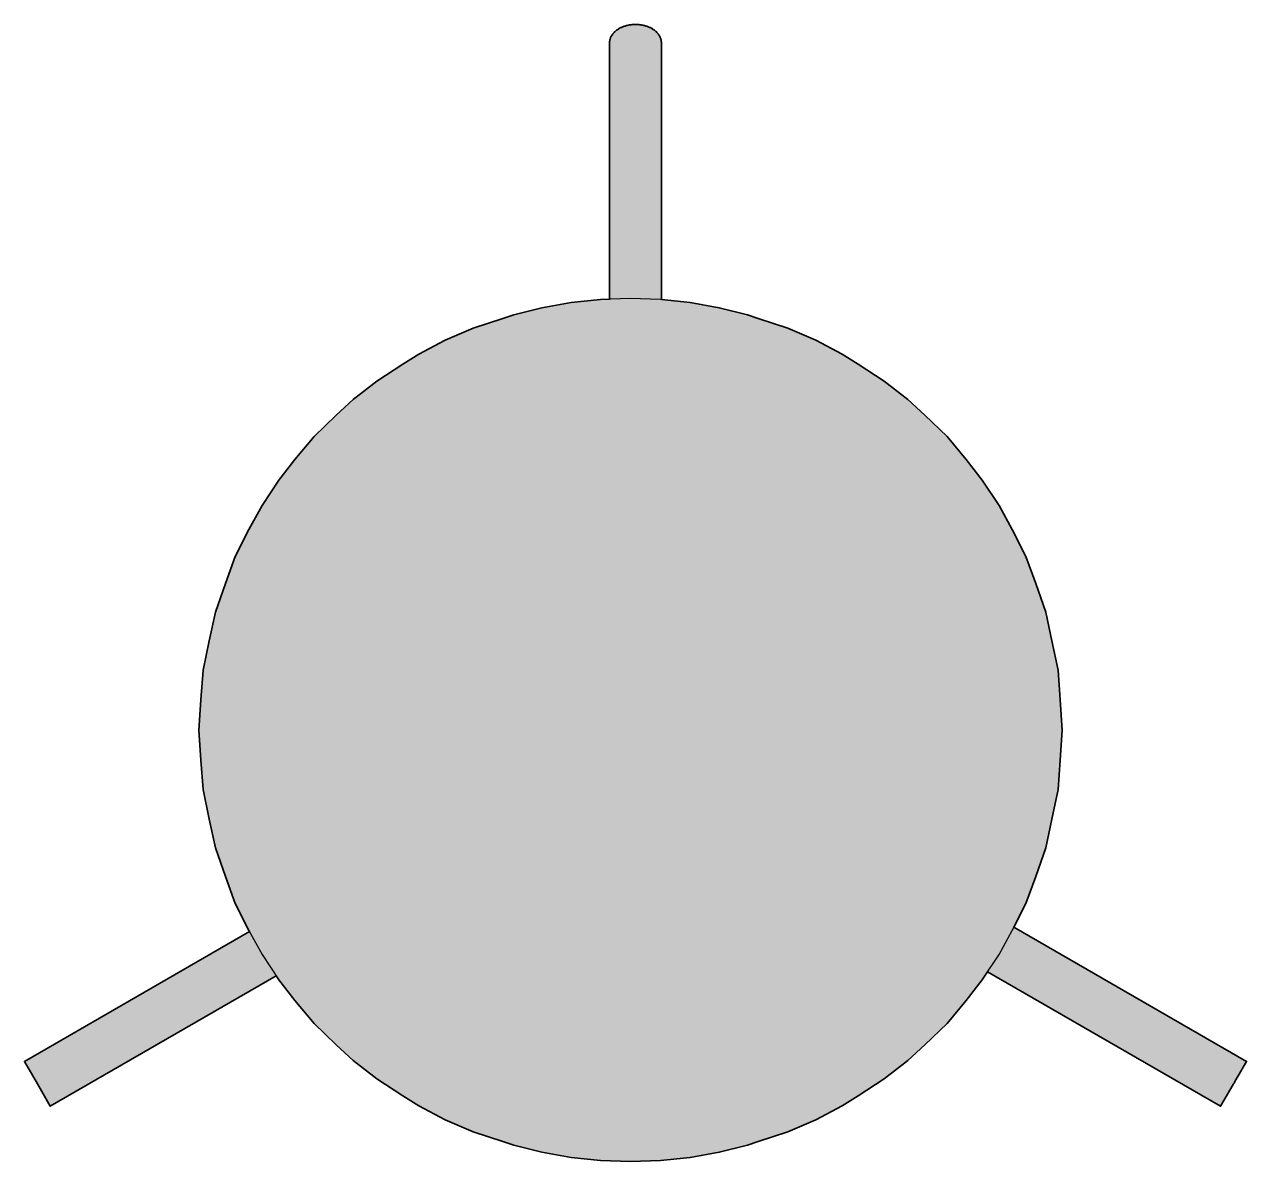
# Model space of a CAD drawing. Header units: millimetres. Extents: x -29 to 1025, y 62 to 1144.
# Drawn here: x 77.1 to 360.3, y 61.8 to 325.3 of the extents above; entities that cross this region are included whole.
import ezdxf

# ---------------------------------------------------------------- set-up
doc = ezdxf.new("R2010")
doc.units = ezdxf.units.MM
doc.layers.add('Blocks', color=7, linetype='Continuous')
doc.layers.add('Blocks$Fill', color=7, linetype='Continuous', true_color=0xffffff)
doc.layers.add('Blocks$Inner', color=7, linetype='Continuous', lineweight=25, true_color=0x007f00)
doc.layers.add('Blocks$Outline', color=7, linetype='Continuous', lineweight=35, true_color=0xff3f3f)

# ---------------------------------------------------------------- blocks, each defined once
blk = doc.blocks.new('IC T1 High Table Lamp Top')
at = {"layer": 'Blocks$Fill'}
blk.add_hatch(color=256, dxfattribs=at).paths.add_polyline_path([(129.29, 115.11), (77.14, 85.01), (80.14, 79.81), (83.14, 74.61), (135.48, 104.83), (136.08, 103.93), (139.78, 99.09), (144.23, 93.82), (149.39, 88.88), (153.29, 85.23), (158.77, 80.94), (164.81, 77.05), (168.52, 74.7), (174.61, 71.5), (181.12, 68.73), (187.98, 66.42), (190.5, 65.63), (197.03, 63.97), (203.77, 62.77), (210.63, 62.05), (217.56, 61.81), (224.49, 62.05), (231.35, 62.77), (238.09, 63.97), (244.62, 65.63), (247.14, 66.42), (254, 68.73), (260.51, 71.5), (266.6, 74.7), (270.31, 77.05), (276.35, 80.94), (281.83, 85.23), (285.73, 88.88), (290.89, 93.82), (295.34, 99.09), (299.04, 103.93), (300.28, 105.79), (354.27, 74.62), (357.17, 79.64), (360.27, 85.01), (306.36, 116.13), (309.13, 121.64), (311.42, 127.85), (313.75, 134.48), (315.17, 141.12), (316.6, 147.98), (317.08, 154.84), (317.56, 161.8), (317.08, 168.76), (316.6, 175.63), (315.17, 182.49), (313.75, 189.13), (311.42, 195.76), (309.13, 201.97), (305.97, 208.25), (302.92, 213.85), (299.04, 219.67), (295.34, 224.52), (290.89, 229.79), (285.73, 234.72), (281.83, 238.38), (276.35, 242.67), (270.31, 246.56), (266.6, 248.9), (260.51, 252.11), (254, 254.88), (247.14, 257.18), (244.62, 257.98), (238.09, 259.64), (231.35, 260.84), (224.7, 261.54), (224.7, 321.19), (224.69, 321.33), (224.68, 321.47), (224.65, 321.6), (224.63, 321.74), (224.59, 321.87), (224.55, 322.01), (224.51, 322.14), (224.45, 322.27), (224.4, 322.39), (224.34, 322.52), (224.27, 322.64), (224.2, 322.76), (224.12, 322.88), (224.04, 323), (223.95, 323.12), (223.85, 323.23), (223.76, 323.34), (223.65, 323.45), (223.55, 323.56), (223.44, 323.66), (223.32, 323.76), (223.2, 323.86), (223.08, 323.96), (222.95, 324.05), (222.82, 324.14), (222.68, 324.23), (222.54, 324.32), (222.4, 324.4), (222.25, 324.48), (222.1, 324.55), (221.95, 324.62), (221.79, 324.69), (221.63, 324.76), (221.46, 324.82), (221.3, 324.88), (221.13, 324.93), (220.96, 324.99), (220.78, 325.03), (220.6, 325.08), (220.42, 325.12), (220.24, 325.15), (220.05, 325.19), (219.87, 325.21), (219.68, 325.24), (219.49, 325.26), (219.29, 325.27), (219.1, 325.28), (218.9, 325.29), (218.7, 325.29), (218.51, 325.29), (218.31, 325.28), (218.11, 325.27), (217.92, 325.26), (217.73, 325.24), (217.54, 325.21), (217.35, 325.19), (217.17, 325.15), (216.98, 325.12), (216.8, 325.08), (216.63, 325.03), (216.45, 324.99), (216.28, 324.93), (216.11, 324.88), (215.94, 324.82), (215.78, 324.76), (215.62, 324.69), (215.46, 324.62), (215.31, 324.55), (215.16, 324.48), (215.01, 324.4), (214.87, 324.32), (214.73, 324.23), (214.59, 324.14), (214.46, 324.05), (214.33, 323.96), (214.21, 323.86), (214.09, 323.76), (213.97, 323.66), (213.86, 323.56), (213.75, 323.45), (213.65, 323.34), (213.55, 323.23), (213.46, 323.12), (213.37, 323), (213.29, 322.88), (213.21, 322.76), (213.14, 322.64), (213.07, 322.52), (213.01, 322.39), (212.95, 322.27), (212.9, 322.14), (212.86, 322.01), (212.82, 321.87), (212.78, 321.74), (212.75, 321.6), (212.73, 321.47), (212.72, 321.33), (212.71, 321.19), (212.7, 321.05), (212.7, 319.81), (212.7, 261.63), (210.63, 261.56), (203.77, 260.84), (197.03, 259.64), (190.5, 257.98), (187.98, 257.18), (181.12, 254.88), (174.61, 252.11), (168.52, 248.9), (164.81, 246.56), (158.77, 242.67), (153.29, 238.38), (149.39, 234.72), (144.23, 229.79), (139.78, 224.52), (136.08, 219.67), (132.2, 213.85), (129.15, 208.25), (125.99, 201.97), (123.7, 195.76), (121.37, 189.13), (119.95, 182.49), (118.52, 175.63), (118.04, 168.76), (117.56, 161.8), (118.52, 147.98), (119.95, 141.12), (121.37, 134.48), (123.7, 127.85), (125.99, 121.64), (129.15, 115.36)], flags=0)
at = {"layer": 'Blocks$Inner'}
for points in [[(224.7, 261.54), (224.7, 271.21), (224.7, 321.05), (224.7, 321.19), (224.69, 321.33), (224.68, 321.47), (224.65, 321.6), (224.63, 321.74), (224.59, 321.87), (224.55, 322.01), (224.51, 322.14), (224.45, 322.27), (224.4, 322.39), (224.34, 322.52), (224.27, 322.64), (224.2, 322.76), (224.12, 322.88), (224.04, 323), (223.95, 323.12), (223.85, 323.23), (223.76, 323.34), (223.65, 323.45), (223.55, 323.56), (223.44, 323.66), (223.32, 323.76), (223.2, 323.86), (223.08, 323.96), (222.95, 324.05), (222.82, 324.14), (222.68, 324.23), (222.54, 324.32), (222.4, 324.4), (222.25, 324.48), (222.1, 324.55), (221.95, 324.62), (221.79, 324.69), (221.63, 324.76), (221.46, 324.82), (221.3, 324.88), (221.13, 324.93), (220.96, 324.99), (220.78, 325.03), (220.6, 325.08), (220.42, 325.12), (220.24, 325.15), (220.05, 325.19), (219.87, 325.21), (219.68, 325.24), (219.49, 325.26), (219.29, 325.27), (219.1, 325.28), (218.9, 325.29), (218.7, 325.29), (218.51, 325.29), (218.31, 325.28), (218.11, 325.27), (217.92, 325.26), (217.73, 325.24), (217.54, 325.21), (217.35, 325.19), (217.17, 325.15), (216.98, 325.12), (216.8, 325.08), (216.63, 325.03), (216.45, 324.99), (216.28, 324.93), (216.11, 324.88), (215.94, 324.82), (215.78, 324.76), (215.62, 324.69), (215.46, 324.62), (215.31, 324.55), (215.16, 324.48), (215.01, 324.4), (214.87, 324.32), (214.73, 324.23), (214.59, 324.14), (214.46, 324.05), (214.33, 323.96), (214.21, 323.86), (214.09, 323.76), (213.97, 323.66), (213.86, 323.56), (213.75, 323.45), (213.65, 323.34), (213.55, 323.23), (213.46, 323.12), (213.37, 323), (213.29, 322.88), (213.21, 322.76), (213.14, 322.64), (213.07, 322.52), (213.01, 322.39), (212.95, 322.27), (212.9, 322.14), (212.86, 322.01), (212.82, 321.87), (212.78, 321.74), (212.75, 321.6), (212.73, 321.47), (212.72, 321.33), (212.71, 321.19), (212.7, 321.05), (212.7, 319.81), (212.7, 271.04), (212.7, 261.63)], [(300.28, 105.79), (354.27, 74.62), (357.17, 79.64), (357.27, 79.81), (357.37, 79.99), (357.47, 80.16), (357.57, 80.32), (359.12, 83.01), (359.19, 83.14), (359.26, 83.26), (359.33, 83.38), (359.39, 83.49), (359.46, 83.6), (359.52, 83.71), (360.26, 84.99), (360.26, 85), (360.27, 85.01), (360.27, 85.01), (306.36, 116.13)], [(129.29, 115.11), (77.14, 85.01), (80.14, 79.81), (83.14, 74.61), (135.48, 104.83)]]:
    blk.add_lwpolyline(points, dxfattribs=at)
blk.add_lwpolyline([(117.56, 161.8), (118.04, 154.84), (118.52, 147.98), (119.95, 141.12), (121.37, 134.48), (123.7, 127.85), (125.99, 121.64), (129.15, 115.36), (132.2, 109.75), (136.08, 103.93), (139.78, 99.09), (144.23, 93.82), (149.39, 88.88), (153.29, 85.23), (158.77, 80.94), (164.81, 77.05), (168.52, 74.7), (174.61, 71.5), (181.12, 68.73), (187.98, 66.42), (190.5, 65.63), (197.03, 63.97), (203.77, 62.77), (210.63, 62.05), (217.56, 61.81), (224.49, 62.05), (231.35, 62.77), (238.09, 63.97), (244.62, 65.63), (247.14, 66.42), (254, 68.73), (260.51, 71.5), (266.6, 74.7), (270.31, 77.05), (276.35, 80.94), (281.83, 85.23), (285.73, 88.88), (290.89, 93.82), (295.34, 99.09), (299.04, 103.93), (302.92, 109.75), (305.97, 115.36), (309.13, 121.64), (311.42, 127.85), (313.75, 134.48), (315.17, 141.12), (316.6, 147.98), (317.08, 154.84), (317.56, 161.8), (317.08, 168.76), (316.6, 175.63), (315.17, 182.49), (313.75, 189.13), (311.42, 195.76), (309.13, 201.97), (305.97, 208.25), (302.92, 213.85), (299.04, 219.67), (295.34, 224.52), (290.89, 229.79), (285.73, 234.72), (281.83, 238.38), (276.35, 242.67), (270.31, 246.56), (266.6, 248.9), (260.51, 252.11), (254, 254.88), (247.14, 257.18), (244.62, 257.98), (238.09, 259.64), (231.35, 260.84), (224.49, 261.56), (217.56, 261.8), (210.63, 261.56), (203.77, 260.84), (197.03, 259.64), (190.5, 257.98), (187.98, 257.18), (181.12, 254.88), (174.61, 252.11), (168.52, 248.9), (164.81, 246.56), (158.77, 242.67), (153.29, 238.38), (149.39, 234.72), (144.23, 229.79), (139.78, 224.52), (136.08, 219.67), (132.2, 213.85), (129.15, 208.25), (125.99, 201.97), (123.7, 195.76), (121.37, 189.13), (119.95, 182.49), (118.52, 175.63), (118.04, 168.76)], close=True, dxfattribs=at)
at = {"layer": 'Blocks$Outline'}
for points in [[(224.7, 261.54), (224.7, 271.21), (224.7, 321.05), (224.7, 321.19), (224.69, 321.33), (224.68, 321.47), (224.65, 321.6), (224.63, 321.74), (224.59, 321.87), (224.55, 322.01), (224.51, 322.14), (224.45, 322.27), (224.4, 322.39), (224.34, 322.52), (224.27, 322.64), (224.2, 322.76), (224.12, 322.88), (224.04, 323), (223.95, 323.12), (223.85, 323.23), (223.76, 323.34), (223.65, 323.45), (223.55, 323.56), (223.44, 323.66), (223.32, 323.76), (223.2, 323.86), (223.08, 323.96), (222.95, 324.05), (222.82, 324.14), (222.68, 324.23), (222.54, 324.32), (222.4, 324.4), (222.25, 324.48), (222.1, 324.55), (221.95, 324.62), (221.79, 324.69), (221.63, 324.76), (221.46, 324.82), (221.3, 324.88), (221.13, 324.93), (220.96, 324.99), (220.78, 325.03), (220.6, 325.08), (220.42, 325.12), (220.24, 325.15), (220.05, 325.19), (219.87, 325.21), (219.68, 325.24), (219.49, 325.26), (219.29, 325.27), (219.1, 325.28), (218.9, 325.29), (218.7, 325.29), (218.51, 325.29), (218.31, 325.28), (218.11, 325.27), (217.92, 325.26), (217.73, 325.24), (217.54, 325.21), (217.35, 325.19), (217.17, 325.15), (216.98, 325.12), (216.8, 325.08), (216.63, 325.03), (216.45, 324.99), (216.28, 324.93), (216.11, 324.88), (215.94, 324.82), (215.78, 324.76), (215.62, 324.69), (215.46, 324.62), (215.31, 324.55), (215.16, 324.48), (215.01, 324.4), (214.87, 324.32), (214.73, 324.23), (214.59, 324.14), (214.46, 324.05), (214.33, 323.96), (214.21, 323.86), (214.09, 323.76), (213.97, 323.66), (213.86, 323.56), (213.75, 323.45), (213.65, 323.34), (213.55, 323.23), (213.46, 323.12), (213.37, 323), (213.29, 322.88), (213.21, 322.76), (213.14, 322.64), (213.07, 322.52), (213.01, 322.39), (212.95, 322.27), (212.9, 322.14), (212.86, 322.01), (212.82, 321.87), (212.78, 321.74), (212.75, 321.6), (212.73, 321.47), (212.72, 321.33), (212.71, 321.19), (212.7, 321.05), (212.7, 319.81)], [(212.7, 319.81), (212.7, 271.04), (212.7, 261.63)], [(212.7, 261.63), (210.63, 261.56), (203.77, 260.84), (197.03, 259.64), (190.5, 257.98), (187.98, 257.18), (181.12, 254.88), (174.61, 252.11), (168.52, 248.9), (164.81, 246.56), (158.77, 242.67), (153.29, 238.38), (149.39, 234.72), (144.23, 229.79), (139.78, 224.52), (136.08, 219.67), (132.2, 213.85), (129.15, 208.25), (125.99, 201.97), (123.7, 195.76), (121.37, 189.13), (119.95, 182.49), (118.52, 175.63), (118.04, 168.76), (117.56, 161.8)], [(306.36, 116.13), (309.13, 121.64), (311.42, 127.85), (313.75, 134.48), (315.17, 141.12), (316.6, 147.98), (317.08, 154.84), (317.56, 161.8), (317.08, 168.76), (316.6, 175.63), (315.17, 182.49), (313.75, 189.13), (311.42, 195.76), (309.13, 201.97), (305.97, 208.25), (302.92, 213.85), (299.04, 219.67), (295.34, 224.52), (290.89, 229.79), (285.73, 234.72), (281.83, 238.38), (276.35, 242.67), (270.31, 246.56), (266.6, 248.9), (260.51, 252.11), (254, 254.88), (247.14, 257.18), (244.62, 257.98), (238.09, 259.64), (231.35, 260.84), (224.7, 261.54)], [(117.56, 161.8), (118.04, 154.84), (118.52, 147.98), (119.95, 141.12), (121.37, 134.48), (123.7, 127.85), (125.99, 121.64), (129.15, 115.36), (129.29, 115.11)], [(300.28, 105.79), (354.27, 74.62), (357.17, 79.64), (357.27, 79.81), (357.37, 79.99), (357.47, 80.16), (357.57, 80.32), (359.12, 83.01), (359.19, 83.14), (359.26, 83.26), (359.33, 83.38), (359.39, 83.49), (359.46, 83.6), (359.52, 83.71), (360.26, 84.99), (360.26, 85), (360.27, 85.01), (360.27, 85.01), (306.36, 116.13)], [(129.29, 115.11), (77.14, 85.01), (80.14, 79.81), (83.14, 74.61), (135.48, 104.83)], [(135.48, 104.83), (136.08, 103.93), (139.78, 99.09), (144.23, 93.82), (149.39, 88.88), (153.29, 85.23), (158.77, 80.94), (164.81, 77.05), (168.52, 74.7), (174.61, 71.5), (181.12, 68.73), (187.98, 66.42), (190.5, 65.63), (197.03, 63.97), (203.77, 62.77), (210.63, 62.05), (217.56, 61.81), (224.49, 62.05), (231.35, 62.77), (238.09, 63.97), (244.62, 65.63), (247.14, 66.42), (254, 68.73), (260.51, 71.5), (266.6, 74.7), (270.31, 77.05), (276.35, 80.94), (281.83, 85.23), (285.73, 88.88), (290.89, 93.82), (295.34, 99.09), (299.04, 103.93), (300.28, 105.79)]]:
    blk.add_lwpolyline(points, dxfattribs=at)

msp = doc.modelspace()

# ---------------------------------------------------------------- block references
at = {"layer": 'Blocks'}
msp.add_blockref('IC T1 High Table Lamp Top', (0, 0), dxfattribs=at)

doc.saveas('drawing.dxf')
